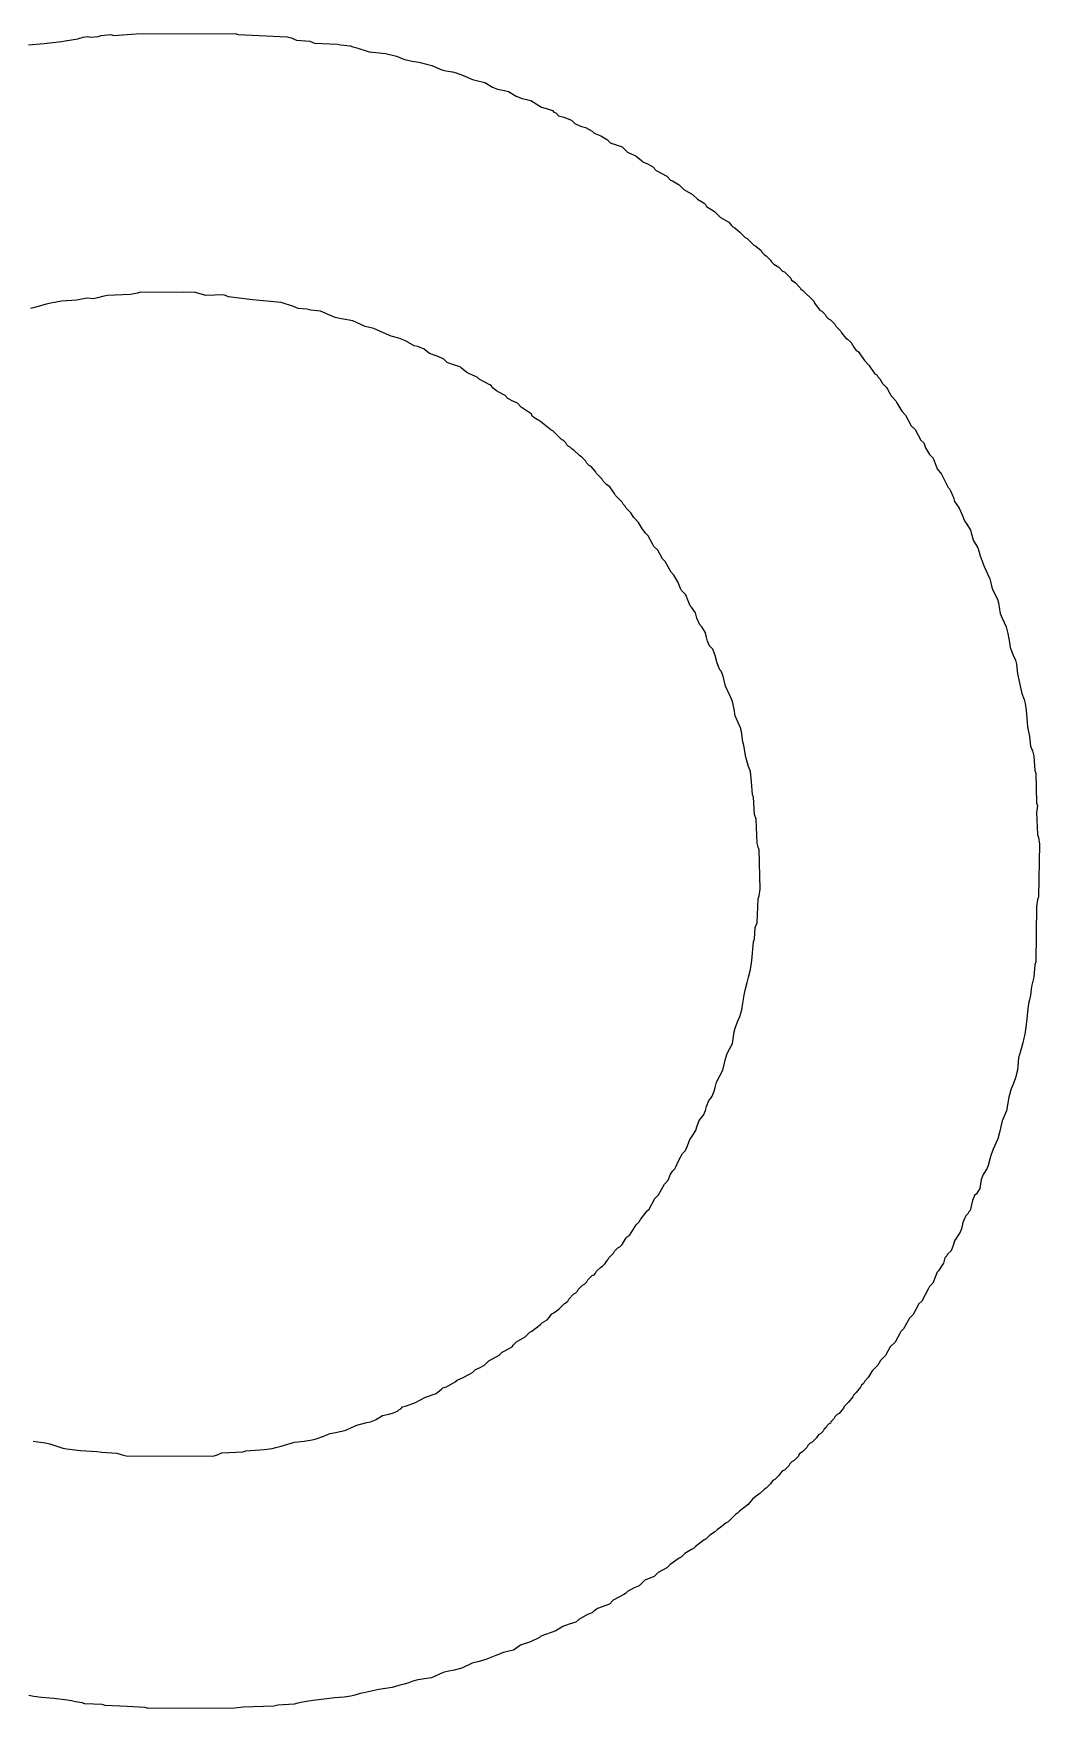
# Model space of a CAD drawing. Header units: inches. Extents: x -0.3 to 12.2, y -3.2 to 4.4.
# Drawn here: x 3.2757 to 3.3354, y 1.8099 to 1.9093 of the extents above; entities that cross this region are included whole.
import ezdxf

# ---------------------------------------------------------------- set-up
doc = ezdxf.new("R2010")
doc.units = ezdxf.units.IN
doc.header["$MEASUREMENT"] = 0
doc.layers.add('Board Layer Stack Bottom Overlay', color=54, linetype='Continuous')

msp = doc.modelspace()

# ---------------------------------------------------------------- linework, layer by layer
at = {"layer": 'Board Layer Stack Bottom Overlay'}
for p, q in [((3.277362, 1.908833), (3.27759, 1.90889)), ((3.27759, 1.90889), (3.278328, 1.909004)), ((3.278328, 1.909004), (3.278641, 1.909089)), ((3.278641, 1.909089), (3.278925, 1.909146)), ((3.278925, 1.909146), (3.279095, 1.909089)), ((3.279095, 1.909089), (3.27955, 1.909146)), ((3.27955, 1.909146), (3.27972, 1.909203)), ((3.27972, 1.909203), (3.280288, 1.909259)), ((3.280288, 1.909259), (3.280459, 1.909203)), ((3.280459, 1.909203), (3.281794, 1.909288)), ((3.281794, 1.909288), (3.287674, 1.909316)), ((3.287674, 1.909316), (3.287845, 1.909259)), ((3.287845, 1.909259), (3.289095, 1.909203)), ((3.289095, 1.909203), (3.290771, 1.909117)), ((3.290771, 1.909117), (3.290998, 1.909061)), ((3.290998, 1.909061), (3.29131, 1.908918)), ((3.29131, 1.908918), (3.292106, 1.908862)), ((3.275402, 1.908634), (3.27634, 1.90872)), ((3.27634, 1.90872), (3.277362, 1.908833)), ((3.292106, 1.908862), (3.29239, 1.908748)), ((3.29239, 1.908748), (3.293753, 1.908691)), ((3.293753, 1.908691), (3.293924, 1.908634)), ((3.293924, 1.908634), (3.294492, 1.908578)), ((3.294492, 1.908578), (3.294662, 1.908521)), ((3.294662, 1.908521), (3.29489, 1.908464)), ((3.29489, 1.908464), (3.295628, 1.908237)), ((3.295628, 1.908237), (3.296026, 1.90818)), ((3.296026, 1.90818), (3.296594, 1.908123)), ((3.296594, 1.908123), (3.297248, 1.907981)), ((3.297248, 1.907981), (3.29773, 1.907782)), ((3.29773, 1.907782), (3.298185, 1.907669)), ((3.298185, 1.907669), (3.298583, 1.907612)), ((3.298583, 1.907612), (3.299037, 1.907498)), ((3.299037, 1.907498), (3.29935, 1.907413)), ((3.29935, 1.907413), (3.299662, 1.907271)), ((3.299662, 1.907271), (3.299946, 1.907157)), ((3.299946, 1.907157), (3.300174, 1.9071)), ((3.300174, 1.9071), (3.300571, 1.907044)), ((3.300571, 1.907044), (3.300798, 1.906987)), ((3.300798, 1.906987), (3.301168, 1.906845)), ((3.301168, 1.906845), (3.301764, 1.906589)), ((3.301764, 1.906589), (3.301992, 1.906532)), ((3.301992, 1.906532), (3.302503, 1.906419)), ((3.302503, 1.906419), (3.302957, 1.906135)), ((3.302957, 1.906135), (3.303241, 1.906021)), ((3.303241, 1.906021), (3.303668, 1.905936)), ((3.303668, 1.905936), (3.303895, 1.905879)), ((3.303895, 1.905879), (3.304349, 1.905595)), ((3.304349, 1.905595), (3.304719, 1.905453)), ((3.304719, 1.905453), (3.30523, 1.905339)), ((3.30523, 1.905339), (3.305855, 1.904942)), ((3.305855, 1.904942), (3.306224, 1.904856)), ((3.306224, 1.904856), (3.306508, 1.904743)), ((3.306508, 1.904743), (3.306593, 1.904657)), ((3.306593, 1.904657), (3.306707, 1.904601)), ((3.306707, 1.904601), (3.306878, 1.90443)), ((3.306878, 1.90443), (3.30719, 1.904345)), ((3.30719, 1.904345), (3.307645, 1.904175)), ((3.307645, 1.904175), (3.307844, 1.903976)), ((3.307844, 1.903976), (3.307957, 1.903919)), ((3.307957, 1.903919), (3.308241, 1.903805)), ((3.308241, 1.903805), (3.308468, 1.903748)), ((3.308468, 1.903748), (3.308866, 1.903521)), ((3.308866, 1.903521), (3.30898, 1.903407)), ((3.30898, 1.903407), (3.309378, 1.903237)), ((3.309378, 1.903237), (3.309775, 1.90301)), ((3.309775, 1.90301), (3.309946, 1.902839)), ((3.309946, 1.902839), (3.310656, 1.902584)), ((3.310656, 1.902584), (3.310968, 1.902271)), ((3.310968, 1.902271), (3.311366, 1.902101)), ((3.311366, 1.902101), (3.31148, 1.902044)), ((3.31148, 1.902044), (3.311792, 1.901788)), ((3.311792, 1.901788), (3.311877, 1.901703)), ((3.311877, 1.901703), (3.312161, 1.901589)), ((3.312161, 1.901589), (3.312445, 1.901419)), ((3.312445, 1.901419), (3.312673, 1.901192)), ((3.312673, 1.901192), (3.313298, 1.900851)), ((3.313298, 1.900851), (3.313525, 1.900624)), ((3.313525, 1.900624), (3.313639, 1.900567)), ((3.313639, 1.900567), (3.314036, 1.90034)), ((3.314036, 1.90034), (3.31432, 1.900055)), ((3.31432, 1.900055), (3.314832, 1.899771)), ((3.314832, 1.899771), (3.315116, 1.899487)), ((3.315116, 1.899487), (3.315513, 1.89926)), ((3.315513, 1.89926), (3.315599, 1.899175)), ((3.315599, 1.899175), (3.315656, 1.899061)), ((3.315656, 1.899061), (3.316138, 1.898749)), ((3.316138, 1.898749), (3.316479, 1.898408)), ((3.316479, 1.898408), (3.316991, 1.898124)), ((3.316991, 1.898124), (3.317133, 1.897925)), ((3.317133, 1.897925), (3.317218, 1.89784)), ((3.317218, 1.89784), (3.317331, 1.897783)), ((3.317331, 1.897783), (3.317644, 1.897527)), ((3.317644, 1.897527), (3.317957, 1.897215)), ((3.317957, 1.897215), (3.31807, 1.897158)), ((3.31807, 1.897158), (3.318468, 1.89676)), ((3.318468, 1.89676), (3.318581, 1.896703)), ((3.318581, 1.896703), (3.318894, 1.896448)), ((3.318894, 1.896448), (3.318951, 1.896334)), ((3.318951, 1.896334), (3.319093, 1.896192)), ((3.319093, 1.896192), (3.319206, 1.896135)), ((3.319206, 1.896135), (3.319462, 1.895879)), ((3.319462, 1.895879), (3.319519, 1.895766)), ((3.319519, 1.895766), (3.319661, 1.895624)), ((3.319661, 1.895624), (3.319945, 1.895453)), ((3.319945, 1.895453), (3.320172, 1.895226)), ((3.320172, 1.895226), (3.320286, 1.895169)), ((3.320286, 1.895169), (3.320655, 1.8948)), ((3.28205, 1.893976), (3.281879, 1.893919)), ((3.284578, 1.893948), (3.28205, 1.893976)), ((3.285231, 1.893976), (3.284578, 1.893948)), ((3.285458, 1.893919), (3.285231, 1.893976)), ((3.320655, 1.8948), (3.320712, 1.894686)), ((3.320712, 1.894686), (3.320911, 1.894544)), ((3.320911, 1.894544), (3.321223, 1.894232)), ((3.321223, 1.894232), (3.321252, 1.894147)), ((3.321252, 1.894147), (3.321365, 1.89409)), ((3.321365, 1.89409), (3.322019, 1.893436)), ((3.27597, 1.893124), (3.275516, 1.89301)), ((3.276453, 1.893266), (3.27597, 1.893124)), ((3.276737, 1.893323), (3.276453, 1.893266)), ((3.277362, 1.893436), (3.276737, 1.893323)), ((3.278271, 1.893493), (3.277362, 1.893436)), ((3.278555, 1.89355), (3.278271, 1.893493)), ((3.278896, 1.893607), (3.278555, 1.89355)), ((3.279266, 1.893579), (3.278896, 1.893607)), ((3.279493, 1.893635), (3.279266, 1.893579)), ((3.279805, 1.89372), (3.279493, 1.893635)), ((3.280089, 1.893777), (3.279805, 1.89372)), ((3.281453, 1.893834), (3.280089, 1.893777)), ((3.281879, 1.893919), (3.281453, 1.893834)), ((3.285941, 1.893777), (3.285458, 1.893919)), ((3.286993, 1.893806), (3.285941, 1.893777)), ((3.287276, 1.893692), (3.286993, 1.893806)), ((3.288697, 1.893522), (3.287276, 1.893692)), ((3.290401, 1.893351), (3.288697, 1.893522)), ((3.29114, 1.893124), (3.290401, 1.893351)), ((3.291424, 1.89301), (3.29114, 1.893124)), ((3.291935, 1.892954), (3.291424, 1.89301)), ((3.322019, 1.893436), (3.322075, 1.893323)), ((3.322075, 1.893323), (3.322388, 1.892897)), ((3.292163, 1.892897), (3.291935, 1.892954)), ((3.292731, 1.89284), (3.292163, 1.892897)), ((3.293327, 1.892584), (3.292731, 1.89284)), ((3.293611, 1.892471), (3.293327, 1.892584)), ((3.293981, 1.892385), (3.293611, 1.892471)), ((3.294662, 1.892272), (3.293981, 1.892385)), ((3.295401, 1.891931), (3.294662, 1.892272)), ((3.322388, 1.892897), (3.322502, 1.89284)), ((3.322502, 1.89284), (3.3227, 1.892641)), ((3.3227, 1.892641), (3.322757, 1.892527)), ((3.322757, 1.892527), (3.322899, 1.892385)), ((3.322899, 1.892385), (3.323013, 1.892329)), ((3.323013, 1.892329), (3.323269, 1.892073)), ((3.323269, 1.892073), (3.323326, 1.891959)), ((3.295912, 1.891817), (3.295401, 1.891931)), ((3.296651, 1.891476), (3.295912, 1.891817)), ((3.296935, 1.891363), (3.296651, 1.891476)), ((3.29739, 1.891249), (3.296935, 1.891363)), ((3.297787, 1.891079), (3.29739, 1.891249)), ((3.298299, 1.890795), (3.297787, 1.891079)), ((3.323326, 1.891959), (3.323609, 1.891675)), ((3.323609, 1.891675), (3.323666, 1.891562)), ((3.323666, 1.891562), (3.323922, 1.891249)), ((3.323922, 1.891249), (3.324036, 1.891192)), ((3.324036, 1.891192), (3.324235, 1.890993)), ((3.324235, 1.890993), (3.324405, 1.890709)), ((3.298526, 1.890738), (3.298299, 1.890795)), ((3.298895, 1.890596), (3.298526, 1.890738)), ((3.299208, 1.89034), (3.298895, 1.890596)), ((3.299662, 1.89017), (3.299208, 1.89034)), ((3.299946, 1.890056), (3.299662, 1.89017)), ((3.30006, 1.889999), (3.299946, 1.890056)), ((3.300259, 1.8898), (3.30006, 1.889999)), ((3.324405, 1.890709), (3.324547, 1.89051)), ((3.324547, 1.89051), (3.324661, 1.890454)), ((3.324661, 1.890454), (3.324888, 1.890113)), ((3.324888, 1.890113), (3.32503, 1.889914)), ((3.300628, 1.889658), (3.300259, 1.8898)), ((3.301026, 1.889545), (3.300628, 1.889658)), ((3.301111, 1.889459), (3.301026, 1.889545)), ((3.301423, 1.889204), (3.301111, 1.889459)), ((3.301537, 1.889147), (3.301423, 1.889204)), ((3.301935, 1.888977), (3.301537, 1.889147)), ((3.32503, 1.889914), (3.325314, 1.88963)), ((3.325314, 1.88963), (3.325371, 1.889516)), ((3.325371, 1.889516), (3.325655, 1.889119)), ((3.325655, 1.889119), (3.325769, 1.889062)), ((3.325769, 1.889062), (3.325825, 1.888948)), ((3.302048, 1.88892), (3.301935, 1.888977)), ((3.302162, 1.888806), (3.302048, 1.88892)), ((3.302787, 1.888465), (3.302162, 1.888806)), ((3.302901, 1.888408), (3.302787, 1.888465)), ((3.302929, 1.888323), (3.302901, 1.888408)), ((3.303185, 1.888124), (3.302929, 1.888323)), ((3.303582, 1.887897), (3.303185, 1.888124)), ((3.325825, 1.888948), (3.325939, 1.888834)), ((3.325939, 1.888834), (3.326109, 1.88855)), ((3.326109, 1.88855), (3.326337, 1.888323)), ((3.326337, 1.888323), (3.326394, 1.88821)), ((3.326394, 1.88821), (3.326621, 1.887812)), ((3.303696, 1.88784), (3.303582, 1.887897)), ((3.303866, 1.88767), (3.303696, 1.88784)), ((3.30415, 1.887499), (3.303866, 1.88767)), ((3.304435, 1.887386), (3.30415, 1.887499)), ((3.304662, 1.887158), (3.304435, 1.887386)), ((3.30506, 1.886874), (3.304662, 1.887158)), ((3.326621, 1.887812), (3.326905, 1.887528)), ((3.326905, 1.887528), (3.326962, 1.887414)), ((3.326962, 1.887414), (3.327246, 1.886903)), ((3.305173, 1.886818), (3.30506, 1.886874)), ((3.305258, 1.886732), (3.305173, 1.886818)), ((3.305315, 1.886619), (3.305258, 1.886732)), ((3.3054, 1.886534), (3.305315, 1.886619)), ((3.305798, 1.886306), (3.3054, 1.886534)), ((3.305912, 1.886193), (3.305798, 1.886306)), ((3.306423, 1.885795), (3.305912, 1.886193)), ((3.327246, 1.886903), (3.327473, 1.886675)), ((3.327473, 1.886675), (3.327814, 1.886051)), ((3.327814, 1.886051), (3.328041, 1.885823)), ((3.306537, 1.885738), (3.306423, 1.885795)), ((3.307048, 1.885227), (3.306537, 1.885738)), ((3.307162, 1.88517), (3.307048, 1.885227)), ((3.307304, 1.885028), (3.307162, 1.88517)), ((3.328041, 1.885823), (3.328382, 1.885198)), ((3.328382, 1.885198), (3.328552, 1.885028)), ((3.307361, 1.884914), (3.307304, 1.885028)), ((3.307446, 1.884829), (3.307361, 1.884914)), ((3.307559, 1.884772), (3.307446, 1.884829)), ((3.307673, 1.884659), (3.307559, 1.884772)), ((3.307787, 1.884602), (3.307673, 1.884659)), ((3.308127, 1.884261), (3.307787, 1.884602)), ((3.308241, 1.884204), (3.308127, 1.884261)), ((3.308497, 1.883948), (3.308241, 1.884204)), ((3.328552, 1.885028), (3.328666, 1.884744)), ((3.328666, 1.884744), (3.328893, 1.884346)), ((3.328893, 1.884346), (3.329121, 1.884119)), ((3.329121, 1.884119), (3.329348, 1.883494)), ((3.308554, 1.883835), (3.308497, 1.883948)), ((3.308696, 1.883693), (3.308554, 1.883835)), ((3.308809, 1.883636), (3.308696, 1.883693)), ((3.309065, 1.883323), (3.308809, 1.883636)), ((3.309122, 1.88321), (3.309065, 1.883323)), ((3.309463, 1.882869), (3.309122, 1.88321)), ((3.329348, 1.883494), (3.329604, 1.883181)), ((3.329604, 1.883181), (3.330001, 1.882386)), ((3.309519, 1.882755), (3.309463, 1.882869)), ((3.309718, 1.882556), (3.309519, 1.882755)), ((3.309917, 1.882414), (3.309718, 1.882556)), ((3.310201, 1.882017), (3.309917, 1.882414)), ((3.330001, 1.882386), (3.330086, 1.882301)), ((3.330086, 1.882301), (3.330143, 1.882187)), ((3.330143, 1.882187), (3.330314, 1.88179)), ((3.310258, 1.881903), (3.310201, 1.882017)), ((3.310656, 1.881505), (3.310258, 1.881903)), ((3.310713, 1.881392), (3.310656, 1.881505)), ((3.310826, 1.881278), (3.310713, 1.881392)), ((3.310883, 1.881164), (3.310826, 1.881278)), ((3.311167, 1.88088), (3.310883, 1.881164)), ((3.330314, 1.88179), (3.33037, 1.881562)), ((3.33037, 1.881562), (3.330655, 1.881164)), ((3.330655, 1.881164), (3.330825, 1.880767)), ((3.311338, 1.880596), (3.311167, 1.88088)), ((3.311622, 1.880312), (3.311338, 1.880596)), ((3.311849, 1.879915), (3.311622, 1.880312)), ((3.330825, 1.880767), (3.330967, 1.880397)), ((3.330967, 1.880397), (3.331109, 1.880199)), ((3.331109, 1.880199), (3.331336, 1.879858)), ((3.311962, 1.879801), (3.311849, 1.879915)), ((3.312019, 1.879687), (3.311962, 1.879801)), ((3.31219, 1.879517), (3.312019, 1.879687)), ((3.312474, 1.879006), (3.31219, 1.879517)), ((3.331336, 1.879858), (3.331478, 1.879261)), ((3.331478, 1.879261), (3.331762, 1.878807)), ((3.312531, 1.878892), (3.312474, 1.879006)), ((3.312758, 1.878665), (3.312531, 1.878892)), ((3.313042, 1.878153), (3.312758, 1.878665)), ((3.313212, 1.877983), (3.313042, 1.878153)), ((3.331762, 1.878807), (3.331848, 1.878551)), ((3.331848, 1.878551), (3.331904, 1.878324)), ((3.331904, 1.878324), (3.332132, 1.877699)), ((3.313553, 1.877358), (3.313212, 1.877983)), ((3.313724, 1.877188), (3.313553, 1.877358)), ((3.313951, 1.87679), (3.313724, 1.877188)), ((3.332132, 1.877699), (3.332473, 1.87696)), ((3.314122, 1.876392), (3.313951, 1.87679)), ((3.314178, 1.876278), (3.314122, 1.876392)), ((3.314434, 1.876023), (3.314178, 1.876278)), ((3.332473, 1.87696), (3.332529, 1.876733)), ((3.332529, 1.876733), (3.332615, 1.876364)), ((3.332615, 1.876364), (3.332927, 1.875767)), ((3.314576, 1.875654), (3.314434, 1.876023)), ((3.31469, 1.875369), (3.314576, 1.875654)), ((3.314775, 1.875284), (3.31469, 1.875369)), ((3.315002, 1.874943), (3.314775, 1.875284)), ((3.332927, 1.875767), (3.332984, 1.87554)), ((3.332984, 1.87554), (3.333041, 1.875142)), ((3.333041, 1.875142), (3.333098, 1.874915)), ((3.315087, 1.874631), (3.315002, 1.874943)), ((3.315258, 1.874233), (3.315087, 1.874631)), ((3.315371, 1.874119), (3.315258, 1.874233)), ((3.31557, 1.873807), (3.315371, 1.874119)), ((3.333098, 1.874915), (3.333211, 1.874631)), ((3.333211, 1.874631), (3.333439, 1.874119)), ((3.333439, 1.874119), (3.333552, 1.873722)), ((3.315656, 1.873495), (3.31557, 1.873807)), ((3.315712, 1.873267), (3.315656, 1.873495)), ((3.315826, 1.872983), (3.315712, 1.873267)), ((3.333552, 1.873722), (3.333637, 1.873182)), ((3.333637, 1.873182), (3.333694, 1.872898)), ((3.316025, 1.872784), (3.315826, 1.872983)), ((3.316167, 1.872415), (3.316025, 1.872784)), ((3.31628, 1.87196), (3.316167, 1.872415)), ((3.333694, 1.872898), (3.333865, 1.872443)), ((3.333865, 1.872443), (3.334007, 1.872131)), ((3.334007, 1.872131), (3.334063, 1.871904)), ((3.316451, 1.871563), (3.31628, 1.87196)), ((3.316536, 1.871478), (3.316451, 1.871563)), ((3.31665, 1.871193), (3.316536, 1.871478)), ((3.316792, 1.870597), (3.31665, 1.871193)), ((3.334063, 1.871904), (3.33412, 1.871336)), ((3.33412, 1.871336), (3.334376, 1.870171)), ((3.317076, 1.869972), (3.316792, 1.870597)), ((3.334376, 1.870171), (3.334518, 1.869802)), ((3.31719, 1.869688), (3.317076, 1.869972)), ((3.317303, 1.869233), (3.31719, 1.869688)), ((3.31736, 1.868836), (3.317303, 1.869233)), ((3.334518, 1.869802), (3.334575, 1.869574)), ((3.334575, 1.869574), (3.334632, 1.869177)), ((3.334632, 1.869177), (3.334717, 1.868182)), ((3.317672, 1.868126), (3.31736, 1.868836)), ((3.334717, 1.868182), (3.33483, 1.867614)), ((3.317729, 1.867898), (3.317672, 1.868126)), ((3.317814, 1.867302), (3.317729, 1.867898)), ((3.317871, 1.867074), (3.317814, 1.867302)), ((3.33483, 1.867614), (3.334887, 1.867046)), ((3.317985, 1.866393), (3.317871, 1.867074)), ((3.318155, 1.865824), (3.317985, 1.866393)), ((3.334887, 1.867046), (3.335001, 1.866762)), ((3.335001, 1.866762), (3.335086, 1.86645)), ((3.335086, 1.86645), (3.335143, 1.865597)), ((3.318269, 1.865541), (3.318155, 1.865824)), ((3.318326, 1.864915), (3.318269, 1.865541)), ((3.335143, 1.865597), (3.3352, 1.865427)), ((3.3352, 1.865427), (3.335257, 1.863666)), ((3.318383, 1.864177), (3.318326, 1.864915)), ((3.318439, 1.864006), (3.318383, 1.864177)), ((3.318496, 1.862984), (3.318439, 1.864006)), ((3.335257, 1.863666), (3.335313, 1.863495)), ((3.335313, 1.863495), (3.335257, 1.863097)), ((3.31861, 1.8627), (3.318496, 1.862984)), ((3.318667, 1.861279), (3.31861, 1.8627)), ((3.335257, 1.863097), (3.335313, 1.861791)), ((3.318723, 1.861052), (3.318667, 1.861279)), ((3.335313, 1.861791), (3.33537, 1.86162)), ((3.33537, 1.86162), (3.335427, 1.861223)), ((3.335427, 1.861223), (3.33537, 1.858098)), ((3.31878, 1.860882), (3.318723, 1.861052)), ((3.318837, 1.858552), (3.31878, 1.860882)), ((3.31878, 1.858155), (3.318837, 1.858552)), ((3.318667, 1.856564), (3.318723, 1.857984)), ((3.318723, 1.857984), (3.31878, 1.858155)), ((3.335257, 1.85753), (3.3352, 1.854234)), ((3.335313, 1.857927), (3.335257, 1.85753)), ((3.33537, 1.858098), (3.335313, 1.857927)), ((3.318496, 1.855598), (3.318553, 1.85628)), ((3.318553, 1.85628), (3.318667, 1.856564)), ((3.318354, 1.85432), (3.318439, 1.855427)), ((3.318439, 1.855427), (3.318496, 1.855598)), ((3.318269, 1.85378), (3.318354, 1.85432)), ((3.3352, 1.854234), (3.335143, 1.854064)), ((3.31807, 1.853013), (3.318155, 1.853325)), ((3.318155, 1.853325), (3.318269, 1.85378)), ((3.335086, 1.853325), (3.335001, 1.853013)), ((3.335143, 1.854064), (3.335086, 1.853325)), ((3.317814, 1.851791), (3.3179, 1.852274)), ((3.3179, 1.852274), (3.317957, 1.852558)), ((3.317957, 1.852558), (3.31807, 1.853013)), ((3.334887, 1.852274), (3.33483, 1.85199)), ((3.334944, 1.852786), (3.334887, 1.852274)), ((3.335001, 1.853013), (3.334944, 1.852786)), ((3.317644, 1.850996), (3.317758, 1.851394)), ((3.317758, 1.851394), (3.317814, 1.851791)), ((3.334717, 1.851252), (3.33466, 1.850683)), ((3.334774, 1.851763), (3.334717, 1.851252)), ((3.33483, 1.85199), (3.334774, 1.851763)), ((3.317303, 1.850087), (3.31736, 1.850314)), ((3.31736, 1.850314), (3.317502, 1.850683)), ((3.317502, 1.850683), (3.317644, 1.850996)), ((3.33466, 1.850683), (3.334603, 1.850229)), ((3.316877, 1.848809), (3.31719, 1.849405)), ((3.31719, 1.849405), (3.317303, 1.850087)), ((3.334433, 1.849433), (3.334291, 1.848951)), ((3.33449, 1.849718), (3.334433, 1.849433)), ((3.334546, 1.849945), (3.33449, 1.849718)), ((3.334603, 1.850229), (3.334546, 1.849945)), ((3.316621, 1.847814), (3.316792, 1.848496)), ((3.316792, 1.848496), (3.316877, 1.848809)), ((3.334177, 1.848553), (3.33412, 1.847814)), ((3.334291, 1.848951), (3.334177, 1.848553)), ((3.316252, 1.847104), (3.316621, 1.847814)), ((3.334007, 1.84736), (3.333865, 1.84699)), ((3.33412, 1.847814), (3.334007, 1.84736)), ((3.31594, 1.846167), (3.315996, 1.84628)), ((3.315996, 1.84628), (3.31611, 1.846564)), ((3.31611, 1.846564), (3.316167, 1.846792)), ((3.316167, 1.846792), (3.316252, 1.847104)), ((3.333751, 1.846706), (3.333609, 1.846224)), ((3.333865, 1.84699), (3.333751, 1.846706)), ((3.315485, 1.845144), (3.315599, 1.845428)), ((3.315599, 1.845428), (3.315656, 1.845655)), ((3.315656, 1.845655), (3.315797, 1.846025)), ((3.315797, 1.846025), (3.31594, 1.846167)), ((3.333467, 1.8454), (3.333325, 1.845087)), ((3.333609, 1.846224), (3.333467, 1.8454)), ((3.315031, 1.844235), (3.315087, 1.844462)), ((3.315087, 1.844462), (3.315229, 1.844831)), ((3.315229, 1.844831), (3.315371, 1.84503)), ((3.315371, 1.84503), (3.315485, 1.845144)), ((3.333211, 1.844803), (3.333041, 1.844121)), ((3.333325, 1.845087), (3.333211, 1.844803)), ((3.314406, 1.843042), (3.314519, 1.843326)), ((3.314519, 1.843326), (3.314661, 1.843695)), ((3.314661, 1.843695), (3.314803, 1.843894)), ((3.314803, 1.843894), (3.315031, 1.844235)), ((3.332956, 1.843752), (3.332672, 1.843127)), ((3.333041, 1.844121), (3.332956, 1.843752)), ((3.313837, 1.842076), (3.314008, 1.842474)), ((3.314008, 1.842474), (3.314235, 1.842871)), ((3.314235, 1.842871), (3.314406, 1.843042)), ((3.332473, 1.842531), (3.332387, 1.842161)), ((3.332529, 1.842758), (3.332473, 1.842531)), ((3.332672, 1.843127), (3.332529, 1.842758)), ((3.313383, 1.841281), (3.313525, 1.84165)), ((3.313525, 1.84165), (3.313667, 1.841849)), ((3.313667, 1.841849), (3.313781, 1.841962)), ((3.313781, 1.841962), (3.313837, 1.842076)), ((3.331961, 1.841337), (3.331876, 1.840798)), ((3.332075, 1.841622), (3.331961, 1.841337)), ((3.332302, 1.841962), (3.332075, 1.841622)), ((3.332387, 1.842161), (3.332302, 1.841962)), ((3.312587, 1.840201), (3.312815, 1.840428)), ((3.312815, 1.840428), (3.313156, 1.841053)), ((3.313156, 1.841053), (3.313383, 1.841281)), ((3.331564, 1.840372), (3.33145, 1.840088)), ((3.331677, 1.840485), (3.331564, 1.840372)), ((3.331876, 1.840798), (3.331677, 1.840485)), ((3.311735, 1.838951), (3.312133, 1.839463)), ((3.312133, 1.839463), (3.312247, 1.839576)), ((3.312247, 1.839576), (3.312587, 1.840201)), ((3.331223, 1.839406), (3.331166, 1.839292)), ((3.331308, 1.839491), (3.331223, 1.839406)), ((3.33145, 1.840088), (3.331308, 1.839491)), ((3.311082, 1.838014), (3.31148, 1.838639)), ((3.31148, 1.838639), (3.311679, 1.838838)), ((3.311679, 1.838838), (3.311735, 1.838951)), ((3.330797, 1.838411), (3.330711, 1.838213)), ((3.330882, 1.838781), (3.330797, 1.838411)), ((3.330995, 1.839065), (3.330882, 1.838781)), ((3.331052, 1.839178), (3.330995, 1.839065)), ((3.331166, 1.839292), (3.331052, 1.839178)), ((3.3104, 1.837275), (3.310514, 1.837332)), ((3.310514, 1.837332), (3.310656, 1.837474)), ((3.310656, 1.837474), (3.310883, 1.837872)), ((3.310883, 1.837872), (3.310968, 1.837957)), ((3.310968, 1.837957), (3.311082, 1.838014)), ((3.330314, 1.837474), (3.330172, 1.837105)), ((3.33037, 1.837701), (3.330314, 1.837474)), ((3.330711, 1.838213), (3.33037, 1.837701)), ((3.309491, 1.836196), (3.309633, 1.836338)), ((3.309633, 1.836338), (3.30969, 1.836451)), ((3.30969, 1.836451), (3.309804, 1.836565)), ((3.309804, 1.836565), (3.30986, 1.836679)), ((3.30986, 1.836679), (3.310144, 1.836963)), ((3.310144, 1.836963), (3.310201, 1.837076)), ((3.310201, 1.837076), (3.3104, 1.837275)), ((3.329717, 1.836366), (3.329433, 1.835912)), ((3.329802, 1.836679), (3.329717, 1.836366)), ((3.329916, 1.836792), (3.329802, 1.836679)), ((3.329973, 1.836906), (3.329916, 1.836792)), ((3.330172, 1.837105), (3.329973, 1.836906)), ((3.308554, 1.835258), (3.30861, 1.835372)), ((3.30861, 1.835372), (3.308866, 1.835627)), ((3.308866, 1.835627), (3.30898, 1.835684)), ((3.30898, 1.835684), (3.309065, 1.83577)), ((3.309065, 1.83577), (3.309122, 1.835883)), ((3.309122, 1.835883), (3.309378, 1.836139)), ((3.309378, 1.836139), (3.309491, 1.836196)), ((3.329234, 1.835542), (3.329092, 1.835173)), ((3.329348, 1.835826), (3.329234, 1.835542)), ((3.329433, 1.835912), (3.329348, 1.835826)), ((3.307474, 1.834236), (3.307787, 1.834548)), ((3.307787, 1.834548), (3.3079, 1.834605)), ((3.3079, 1.834605), (3.307986, 1.83469)), ((3.307986, 1.83469), (3.308042, 1.834804)), ((3.308042, 1.834804), (3.308298, 1.835059)), ((3.308298, 1.835059), (3.308412, 1.835116)), ((3.308412, 1.835116), (3.308554, 1.835258)), ((3.328836, 1.834861), (3.328439, 1.834122)), ((3.328893, 1.834974), (3.328836, 1.834861)), ((3.329092, 1.835173), (3.328893, 1.834974)), ((3.30648, 1.833355), (3.306593, 1.833412)), ((3.306593, 1.833412), (3.306906, 1.833667)), ((3.306906, 1.833667), (3.307218, 1.83398)), ((3.307218, 1.83398), (3.307332, 1.834037)), ((3.307332, 1.834037), (3.307417, 1.834122)), ((3.307417, 1.834122), (3.307474, 1.834236)), ((3.328268, 1.833951), (3.327927, 1.833327)), ((3.328439, 1.834122), (3.328268, 1.833951)), ((3.305287, 1.832332), (3.305798, 1.83273)), ((3.305798, 1.83273), (3.305912, 1.832844)), ((3.305912, 1.832844), (3.306196, 1.833014)), ((3.306196, 1.833014), (3.306338, 1.833156)), ((3.306338, 1.833156), (3.306395, 1.83327)), ((3.306395, 1.83327), (3.30648, 1.833355)), ((3.327359, 1.832474), (3.327189, 1.832304)), ((3.3277, 1.833099), (3.327359, 1.832474)), ((3.327927, 1.833327), (3.3277, 1.833099)), ((3.303639, 1.831139), (3.304122, 1.831395)), ((3.304122, 1.831395), (3.304179, 1.831508)), ((3.304179, 1.831508), (3.304378, 1.831707)), ((3.304378, 1.831707), (3.304889, 1.831991)), ((3.304889, 1.831991), (3.305173, 1.832275)), ((3.305173, 1.832275), (3.305287, 1.832332)), ((3.326564, 1.831395), (3.32628, 1.830884)), ((3.326848, 1.831679), (3.326564, 1.831395)), ((3.327132, 1.83219), (3.326848, 1.831679)), ((3.327189, 1.832304), (3.327132, 1.83219)), ((3.302503, 1.830344), (3.30273, 1.830571)), ((3.30273, 1.830571), (3.303355, 1.830912)), ((3.303355, 1.830912), (3.303526, 1.831082)), ((3.303526, 1.831082), (3.303639, 1.831139)), ((3.325996, 1.830599), (3.325825, 1.830315)), ((3.32628, 1.830884), (3.325996, 1.830599)), ((3.300742, 1.829321), (3.300855, 1.829435)), ((3.300855, 1.829435), (3.301253, 1.829605)), ((3.301253, 1.829605), (3.301764, 1.829889)), ((3.301764, 1.829889), (3.301935, 1.83006)), ((3.301935, 1.83006), (3.302219, 1.830173)), ((3.302219, 1.830173), (3.302503, 1.830344)), ((3.325257, 1.829577), (3.32503, 1.829349)), ((3.325484, 1.829975), (3.325257, 1.829577)), ((3.325825, 1.830315), (3.325484, 1.829975)), ((3.298384, 1.8281), (3.29898, 1.828412)), ((3.29898, 1.828412), (3.299605, 1.828639)), ((3.299605, 1.828639), (3.299918, 1.828895)), ((3.299918, 1.828895), (3.300003, 1.82898)), ((3.300003, 1.82898), (3.30023, 1.829037)), ((3.30023, 1.829037), (3.300742, 1.829321)), ((3.324348, 1.82844), (3.324092, 1.828128)), ((3.324405, 1.828554), (3.324348, 1.82844)), ((3.324547, 1.828696), (3.324405, 1.828554)), ((3.324803, 1.829009), (3.324547, 1.828696)), ((3.32486, 1.829122), (3.324803, 1.829009)), ((3.324973, 1.829236), (3.32486, 1.829122)), ((3.32503, 1.829349), (3.324973, 1.829236)), ((3.296424, 1.827333), (3.296793, 1.827418)), ((3.296793, 1.827418), (3.29702, 1.827475)), ((3.29702, 1.827475), (3.297304, 1.827588)), ((3.297304, 1.827588), (3.29739, 1.827673)), ((3.29739, 1.827673), (3.297503, 1.82773)), ((3.297503, 1.82773), (3.297617, 1.827844)), ((3.297617, 1.827844), (3.297844, 1.827901)), ((3.297844, 1.827901), (3.298384, 1.8281)), ((3.323524, 1.827446), (3.323411, 1.827389)), ((3.32378, 1.827759), (3.323524, 1.827446)), ((3.323837, 1.827872), (3.32378, 1.827759)), ((3.324092, 1.828128), (3.323837, 1.827872)), ((3.294009, 1.826395), (3.294236, 1.826452)), ((3.294236, 1.826452), (3.294577, 1.826622)), ((3.294577, 1.826622), (3.29489, 1.826764)), ((3.29489, 1.826764), (3.295117, 1.826821)), ((3.295117, 1.826821), (3.295486, 1.826906)), ((3.295486, 1.826906), (3.295714, 1.826963)), ((3.295714, 1.826963), (3.295998, 1.827077)), ((3.295998, 1.827077), (3.296424, 1.827333)), ((3.322644, 1.826509), (3.322587, 1.826395)), ((3.322757, 1.826622), (3.322644, 1.826509)), ((3.322814, 1.826736), (3.322757, 1.826622)), ((3.322899, 1.826821), (3.322814, 1.826736)), ((3.323013, 1.826878), (3.322899, 1.826821)), ((3.323041, 1.826963), (3.323013, 1.826878)), ((3.323212, 1.827134), (3.323041, 1.826963)), ((3.323269, 1.827247), (3.323212, 1.827134)), ((3.323411, 1.827389), (3.323269, 1.827247)), ((3.275686, 1.825799), (3.276397, 1.825713)), ((3.276397, 1.825713), (3.276681, 1.825657)), ((3.276681, 1.825657), (3.276965, 1.825543)), ((3.276965, 1.825543), (3.277448, 1.825401)), ((3.289862, 1.825373), (3.290089, 1.825429)), ((3.290089, 1.825429), (3.290401, 1.825514)), ((3.290401, 1.825514), (3.291197, 1.825742)), ((3.291197, 1.825742), (3.291765, 1.825799)), ((3.291765, 1.825799), (3.292248, 1.825884)), ((3.292248, 1.825884), (3.292475, 1.825941)), ((3.292475, 1.825941), (3.29293, 1.826111)), ((3.29293, 1.826111), (3.293299, 1.826253)), ((3.293299, 1.826253), (3.293526, 1.82631)), ((3.293526, 1.82631), (3.294009, 1.826395)), ((3.321621, 1.825429), (3.321365, 1.825174)), ((3.321678, 1.825543), (3.321621, 1.825429)), ((3.32182, 1.825685), (3.321678, 1.825543)), ((3.321934, 1.825742), (3.32182, 1.825685)), ((3.322189, 1.825997), (3.321934, 1.825742)), ((3.322246, 1.826111), (3.322189, 1.825997)), ((3.322331, 1.826196), (3.322246, 1.826111)), ((3.322445, 1.826253), (3.322331, 1.826196)), ((3.322587, 1.826395), (3.322445, 1.826253)), ((3.277448, 1.825401), (3.277675, 1.825344)), ((3.277675, 1.825344), (3.278499, 1.825259)), ((3.278499, 1.825259), (3.279465, 1.825202)), ((3.279465, 1.825202), (3.279749, 1.825145)), ((3.279749, 1.825145), (3.280658, 1.825088)), ((3.280658, 1.825088), (3.28097, 1.825003)), ((3.28097, 1.825003), (3.281197, 1.824946)), ((3.281197, 1.824946), (3.286339, 1.824918)), ((3.286339, 1.824918), (3.286566, 1.824975)), ((3.286566, 1.824975), (3.286879, 1.825117)), ((3.286879, 1.825117), (3.288129, 1.825174)), ((3.288129, 1.825174), (3.288299, 1.82523)), ((3.288299, 1.82523), (3.289407, 1.825316)), ((3.289407, 1.825316), (3.289862, 1.825373)), ((3.320598, 1.824463), (3.320542, 1.82435)), ((3.32074, 1.824606), (3.320598, 1.824463)), ((3.320854, 1.824662), (3.32074, 1.824606)), ((3.32111, 1.824918), (3.320854, 1.824662)), ((3.321166, 1.825032), (3.32111, 1.824918)), ((3.321252, 1.825117), (3.321166, 1.825032)), ((3.321365, 1.825174), (3.321252, 1.825117)), ((3.319604, 1.823469), (3.319519, 1.823384)), ((3.319718, 1.823526), (3.319604, 1.823469)), ((3.319973, 1.823782), (3.319718, 1.823526)), ((3.32003, 1.823895), (3.319973, 1.823782)), ((3.320172, 1.824037), (3.32003, 1.823895)), ((3.320286, 1.824094), (3.320172, 1.824037)), ((3.320542, 1.82435), (3.320286, 1.824094)), ((3.318695, 1.822617), (3.318383, 1.822361)), ((3.318809, 1.822674), (3.318695, 1.822617)), ((3.319093, 1.822958), (3.318809, 1.822674)), ((3.319206, 1.823015), (3.319093, 1.822958)), ((3.319462, 1.82327), (3.319206, 1.823015)), ((3.319519, 1.823384), (3.319462, 1.82327)), ((3.317388, 1.821481), (3.316934, 1.821026)), ((3.317502, 1.821538), (3.317388, 1.821481)), ((3.317616, 1.821651), (3.317502, 1.821538)), ((3.318127, 1.822049), (3.317616, 1.821651)), ((3.318383, 1.822361), (3.318127, 1.822049)), ((3.316309, 1.820572), (3.316138, 1.820401)), ((3.316508, 1.820714), (3.316309, 1.820572)), ((3.31682, 1.820969), (3.316508, 1.820714)), ((3.316934, 1.821026), (3.31682, 1.820969)), ((3.315002, 1.819549), (3.314888, 1.819435)), ((3.315513, 1.819947), (3.315002, 1.819549)), ((3.315627, 1.820004), (3.315513, 1.819947)), ((3.315854, 1.820231), (3.315627, 1.820004)), ((3.316138, 1.820401), (3.315854, 1.820231)), ((3.313496, 1.818498), (3.313298, 1.818299)), ((3.314036, 1.818867), (3.313496, 1.818498)), ((3.31415, 1.818924), (3.314036, 1.818867)), ((3.314377, 1.819151), (3.31415, 1.818924)), ((3.314775, 1.819379), (3.314377, 1.819151)), ((3.314888, 1.819435), (3.314775, 1.819379)), ((3.311991, 1.81756), (3.31165, 1.81722)), ((3.312559, 1.817788), (3.311991, 1.81756)), ((3.312786, 1.818015), (3.312559, 1.817788)), ((3.313298, 1.818299), (3.312786, 1.818015)), ((3.310741, 1.816708), (3.310116, 1.816367)), ((3.310855, 1.816765), (3.310741, 1.816708)), ((3.310968, 1.816879), (3.310855, 1.816765)), ((3.311366, 1.817106), (3.310968, 1.816879)), ((3.31165, 1.81722), (3.311366, 1.817106)), ((3.308582, 1.815515), (3.308071, 1.815231)), ((3.308866, 1.815629), (3.308582, 1.815515)), ((3.30898, 1.815742), (3.308866, 1.815629)), ((3.309093, 1.815799), (3.30898, 1.815742)), ((3.309179, 1.815884), (3.309093, 1.815799)), ((3.309889, 1.81614), (3.309179, 1.815884)), ((3.310116, 1.816367), (3.309889, 1.81614)), ((3.306707, 1.814549), (3.305826, 1.814237)), ((3.307133, 1.814805), (3.306707, 1.814549)), ((3.307503, 1.814947), (3.307133, 1.814805)), ((3.3079, 1.815061), (3.307503, 1.814947)), ((3.308071, 1.815231), (3.3079, 1.815061)), ((3.304605, 1.813697), (3.304207, 1.813413)), ((3.304889, 1.813811), (3.304605, 1.813697)), ((3.305116, 1.813867), (3.304889, 1.813811)), ((3.305628, 1.814095), (3.305116, 1.813867)), ((3.305741, 1.814152), (3.305628, 1.814095)), ((3.305826, 1.814237), (3.305741, 1.814152)), ((3.301736, 1.812646), (3.301139, 1.812334)), ((3.302162, 1.812731), (3.301736, 1.812646)), ((3.30256, 1.812845), (3.302162, 1.812731)), ((3.303156, 1.813101), (3.30256, 1.812845)), ((3.303611, 1.813271), (3.303156, 1.813101)), ((3.303838, 1.813328), (3.303611, 1.813271)), ((3.304207, 1.813413), (3.303838, 1.813328)), ((3.298213, 1.811567), (3.297929, 1.811453)), ((3.298526, 1.811652), (3.298213, 1.811567)), ((3.299321, 1.811765), (3.298526, 1.811652)), ((3.300031, 1.812078), (3.299321, 1.811765)), ((3.300259, 1.812135), (3.300031, 1.812078)), ((3.300685, 1.81222), (3.300259, 1.812135)), ((3.301139, 1.812334), (3.300685, 1.81222)), ((3.275715, 1.810658), (3.275431, 1.810714)), ((3.276169, 1.810601), (3.275715, 1.810658)), ((3.276908, 1.810544), (3.276169, 1.810601)), ((3.277561, 1.810459), (3.276908, 1.810544)), ((3.293583, 1.810572), (3.292305, 1.81043)), ((3.294151, 1.810629), (3.293583, 1.810572)), ((3.294549, 1.810686), (3.294151, 1.810629)), ((3.294776, 1.810743), (3.294549, 1.810686)), ((3.295089, 1.810828), (3.294776, 1.810743)), ((3.295316, 1.810885), (3.295089, 1.810828)), ((3.296196, 1.811084), (3.295316, 1.810885)), ((3.296992, 1.811197), (3.296196, 1.811084)), ((3.29739, 1.811311), (3.296992, 1.811197)), ((3.297702, 1.811396), (3.29739, 1.811311)), ((3.297929, 1.811453), (3.297702, 1.811396)), ((3.277959, 1.810402), (3.277561, 1.810459)), ((3.278186, 1.810345), (3.277959, 1.810402)), ((3.278584, 1.810288), (3.278186, 1.810345)), ((3.278754, 1.810231), (3.278584, 1.810288)), ((3.279777, 1.810175), (3.278754, 1.810231)), ((3.279947, 1.810118), (3.279777, 1.810175)), ((3.281254, 1.810061), (3.279947, 1.810118)), ((3.282334, 1.810004), (3.281254, 1.810061)), ((3.282504, 1.809947), (3.282334, 1.810004)), ((3.287646, 1.809976), (3.282504, 1.809947)), ((3.288157, 1.810032), (3.287646, 1.809976)), ((3.289975, 1.810089), (3.288157, 1.810032)), ((3.290202, 1.810146), (3.289975, 1.810089)), ((3.291168, 1.810203), (3.290202, 1.810146)), ((3.291396, 1.81026), (3.291168, 1.810203)), ((3.29168, 1.810317), (3.291396, 1.81026)), ((3.292021, 1.810373), (3.29168, 1.810317)), ((3.292305, 1.81043), (3.292021, 1.810373))]:
    msp.add_line(p, q, dxfattribs=at)

doc.saveas('drawing.dxf')
